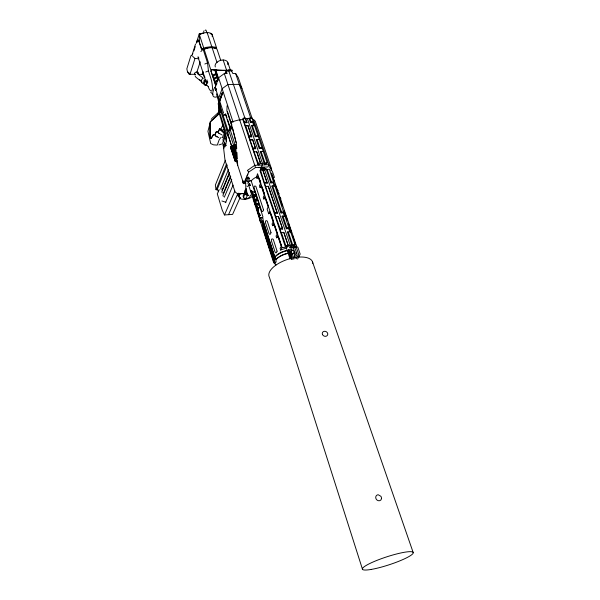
<?xml version="1.0" encoding="UTF-8"?>
<svg xmlns="http://www.w3.org/2000/svg" width="600" height="600" viewBox="0 0 600 600"><rect width="100%" height="100%" fill="white"/><g stroke="black" fill="none" stroke-linecap="round" stroke-linejoin="round"><path stroke-width="0.9" d="M219.112 105.608A12.487 4.192 88.1 0 1 218.19 113.535L217.972 114.21A5.385 1.823 88.1 0 1 217.35 115.26L210.39 121.583A2.513 0.833 87.7 0 0 209.88 123.72L209.873 135.495A2.662 0.885 87.5 0 0 210.45 138.172A2.662 0.885 87.5 0 0 211.44 137.767L212.835 135.067L214.365 134.535M248.032 183.922L248.04 182.828M261.562 167.722L262.485 163.5L247.373 118.613M218.888 102.015L218.888 101.625M199.32 41.64L199.44 34.77M275.205 262.522A12.51 5.768 -18.4 0 1 274.043 259.005L274.493 260.4M212.235 36.615L212.272 34.905A7.492 3.615 -10.4 0 0 207.157 32.55A7.492 3.615 -10.4 0 0 199.462 34.777M220.553 107.363L220.237 111.705L219.877 108.03M227.093 105.757L226.882 110.85L231.817 126M220.47 105.757L220.058 111.712L219.728 105.555M259.92 215.46C259.327 217.853 258.442 208.627 260.108 215.655M205.882 80.7A2.13 1.958 -59.4 0 0 206.145 84.802L206.108 85.5L203.805 83.685M248.468 185.205L248.498 184.74L273.712 262.793L275.52 262.62M244.35 122.76L243.21 118.215L245.4 118.155L246.99 122.685L244.35 122.76L245.325 125.677L247.965 125.595L251.737 136.837L249.083 136.928L249.165 136.042L251.37 135.968L251.737 136.837M264.765 164.835L265.215 163.852L266.692 163.778L267.15 162.795L251.933 117.983L245.64 118.657M267.15 162.795L260.715 163.583L256.74 151.725L254.062 151.837L249.083 136.928M273.457 179.632L273.502 179.167M264.562 183.3L260.407 169.672L262.642 169.553L262.875 170.025L267.278 183.142L264.562 183.3L265.612 186.435L268.335 186.278L277.38 213.24L274.627 213.435L274.733 212.542L265.612 186.435M293.197 245.782L294.472 245.67L294.99 244.755L290.595 231.803L290.19 231.84L269.332 169.215L262.875 170.025M283.793 232.35L288.293 245.767L283.793 232.35L281.017 232.567L280.013 228.36L274.627 213.435M271.47 174.465L271.657 172.972L296.625 246.353L295.92 247.583M225.712 135.157L219.142 113.055L219.78 113.047L225.472 130.808L224.94 132.817M216.532 84.323L216.923 83.715M274.995 263.97A12.525 5.738 -18.4 0 1 274.725 262.478L274.853 261.877L275.288 262.65A2.107 0.712 82.7 0 0 275.798 262.388A2.107 0.93 86.8 0 0 276.15 261.075L263.025 220.252A2.43 1.275 -87.1 0 0 262.688 217.92L261.765 217.785A2.46 0.938 85.8 0 0 260.468 218.79M252.923 193.545L252.585 195.48L252.345 191.752L252.923 193.545L252.18 193.597M254.115 197.22L253.538 196.028L254.13 197.835L253.972 199.748M254.933 200.317L255.525 202.132L255.368 204.045L255.712 202.118C256.507 199.208 252.952 201.368 255.12 200.303M255.525 202.132L255.248 203.685L256.013 205.62M255.938 201.405L255.705 202.695L256.298 204.51L255.517 202.702L255.817 201.022M257.115 206.438L256.763 208.365L256.928 206.445L256.335 204.623L255.63 205.058L256.522 204.615L257.115 206.438L256.365 206.483M258.03 212.468L258.337 210.788L257.737 208.958M258.173 212.7L258.525 210.772L256.92 207.022M274.785 258.675L263.4 224.265L274.35 259.132L263.355 224.715M274.793 261.712L274.665 262.305A12.525 5.738 -18.4 0 0 274.935 263.79M209.933 123.72L207.938 131.317L210.712 143.58L213.525 144.84L217.267 145.102L219.18 139.815L220.733 137.618M218.138 103.56L219.81 112.47L219.03 113.363M190.905 55.71L186.84 68.82L187.493 71.887L189.33 74.332L189.945 74.422L195 58.44L192.66 56.37M195.517 44.04L191.858 55.793L191.55 55.215M193.913 50.903L195.24 46.642M196.298 43.245L199.26 33.832L203.933 32.977M199.748 33.96L199.913 33.45L200.16 34.23M200.22 61.83L196.928 72L197.46 73.695L203.362 78.262M203.212 71.685L202.335 74.332L198.39 74.363M215.827 85.995L211.05 71.22L211.575 69.69L216.66 69.66M213 69.795L223.095 70.485M218.325 114.203L218.4 113.97A12.487 4.2 88.1 0 0 218.663 113.062M214.897 87.248C212.985 89.992 210.075 99.157 217.388 96.795M226.058 72.705L225.202 72.945L225.938 70.898L227.153 73.545L224.317 73.567L218.572 77.767L215.19 87.338L218.692 98.19L222.142 88.68L227.94 84.488L239.31 84.352L241.95 88.41M216.233 88.335L215.505 90.39L216.315 89.227M219.285 100.905L222.428 92.28M219.465 100.898L222.292 93.142M219.472 101.475L222.623 92.865M219.653 101.475L222.795 92.858M219.923 103.935L219.48 105.352L219.968 104.085M219.81 112.47L220.02 111.9M225.075 136.778L226.845 132.255A1.53 0.532 87.7 0 0 226.837 130.102L220.98 111.877L221.625 110.145M221.385 130.913L221.745 129.96L221.108 128.587L222.817 125.205M226.62 139.755L225.593 136.538L224.175 136.59L222.93 139.8L223.447 141.45A1.89 1.403 22.7 0 1 224.528 142.605L225.975 145.725M224.962 129.855L221.745 129.96L224.392 132.51L225.233 135.12L224.865 136.072L224.032 133.455L219.757 128.858M223.5 140.82L222.555 143.25L224.002 148.222M223.447 141.45L224.7 138.24L224.175 136.59M243.09 119.625L239.632 119.722L231.532 121.905L231.142 122.917L231.63 124.403L227.513 133.11L231.638 146.37M228.015 133.59L226.47 137.528L226.305 140.977A3.81 0.622 -79 0 1 225.225 146.25A3.81 0.622 -79 0 1 224.43 145.748L224.595 142.297L223.298 145.605L224.985 160.005L235.035 191.962L237.817 193.987L244.635 193.575L245.197 192.337M225.375 160.245L215.37 185.047L216.038 189.712L217.808 189.968L218.333 191.708L217.275 193.778L222.278 210.248L224.468 214.965L232.597 214.395L240.225 197.333M243.21 118.215L242.798 119.243L257.805 164.205L259.29 164.137L258.84 165.12M231.645 124.92L229.815 130.387L232.478 127.77L232.147 126.922L229.882 130.387L229.897 128.82M216.038 189.712L226.447 164.145M217.103 189.653L227.197 164.94M196.83 41.543L197.175 40.695A6.248 1.987 89.1 0 1 198.675 40.133L201.487 48.338A4.35 1.395 89.2 0 0 202.567 48.892L205.478 47.445L211.118 46.725L215.587 47.205L216.63 48.03L215.933 48.57M197.062 42.375L197.362 41.662A5.137 1.635 89.1 0 1 198.998 41.73L201.337 48.773A5.002 1.605 89.2 0 0 202.627 49.523L204.202 49.148L203.272 49.672C207.157 47.745 213.188 46.605 216.983 49.095L220.755 60.435M218.333 191.708L219.18 189.66M231.195 149.55L231.038 146.858L234.66 146.355L231.757 146.828L231.877 148.83L231.195 149.55L230.873 146.49L231.548 145.688L235.538 145.118L236.91 161.505L235.792 161.587L234.825 160.86L235.635 159.413L234.39 159.51L234.803 158.505L234.075 158.542L234.495 157.538L233.767 157.567L234.12 155.565M234.705 160.485L235.118 159.48M233.812 154.597L233.873 155.602L233.145 155.632L233.498 153.63M234.18 156.57L233.46 156.6L233.873 155.602M228.472 169.538L220.77 188.183L221.138 189.36M235.275 153.375L232.53 153.697L232.942 152.7L232.215 152.73L232.635 151.74L231.907 151.77L232.26 149.775M233.558 154.635L232.837 154.665L233.25 153.667M222.142 190.14L229.493 172.47M232.013 149.812L231.6 150.81L234.368 150.382L235.035 149.347L231.42 149.535M229.605 173.13L221.858 191.715L222.218 192.9M223.23 193.673L230.625 176.055M230.737 176.738L222.945 195.27L223.312 196.455M224.317 197.22L231.757 179.655M225.517 202.688L233.055 185.115M224.468 214.965L234.892 191.002M228.54 214.68L237.96 193.312M242.7 182.94L243.112 182.002M270.84 170.887L271.65 169.245L255.278 121.23L253.403 119.34L268.815 164.64L268.058 166.928L255.487 167.55L248.76 172.02L243.615 183.637L245.805 183.517M239.498 193.298L238.987 194.415A7.688 4.072 -17.8 0 0 239.61 197.108M244.763 182.655L245.843 180.233M206.917 80.287L207.09 79.905M244.237 193.403L243.218 195.653A3.442 1.823 -17.7 0 0 244.035 197.303M257.805 164.205L258.248 163.215L254.062 151.837M244.987 193.868L243.615 196.897A3.45 1.815 -17.7 0 0 245.903 198.712A3.45 1.815 -17.7 0 0 250.02 196.5L250.718 194.985M207.097 83.543L206.962 80.82L207.697 81.727L207.66 82.867M242.655 193.5L240.292 193.642L239.377 195.66A7.688 4.065 -17.8 0 0 241.163 199.042L244.597 199.47L245.205 198.135M245.903 198.712L247.365 195.502M256.545 177L257.535 173.708L282.045 247.612L280.688 250.087L280.103 248.317L281.205 246.308L277.718 235.77L276.63 237.81L276.06 236.07L277.14 234.03L273.697 223.642L272.632 225.705L272.07 223.987L273.127 221.925L269.737 211.688L268.695 213.772L267.127 209.04L268.17 206.947L264.832 196.89L263.812 198.998L263.265 197.34L264.285 195.225L260.993 185.303L259.995 187.433L259.447 185.797L260.452 183.66L257.962 176.145L256.972 178.297L256.545 177L255.502 177.517A11.97 6.42 -18.5 0 0 252.015 180L251.19 180.863L250.222 180.915L250.627 180.42M260.407 169.672L259.957 170.655L285.255 246.465L287.183 246.3L286.673 247.215L282.045 247.612M261.923 186.428L259.995 187.433M262.995 225.142L262.32 226.478L265.597 236.58M253.853 192.067L254.925 191.82L252.952 191.933M255.248 196.343L256.32 196.095L254.347 196.215M256.65 200.64L257.722 200.385L255.743 200.513M258.06 204.96L259.132 204.705L257.153 204.84M270.157 247.2L269.46 248.513L266.145 238.275L266.827 236.947M203.625 31.59L204.09 30.72M276.63 237.81L278.632 236.805M273.712 262.793L274.582 261.21M285.255 246.465L285.757 245.55L281.415 232.538L281.017 232.567M290.055 258.99L286.462 248.25L288.195 245.13L290.032 248.108L292.882 247.327L293.212 247.673L295.507 254.475L292.905 259.553M291.87 247.83L291.278 244.868L293.115 247.837M294.99 244.755C291.06 244.192 293.805 245.228 294.66 247.702M291.983 255.112L293.16 253.05M292.178 255.097L293.355 253.035M294.743 258.907L297.067 254.333L294.765 247.538L294.435 247.192L291.577 247.972L290.025 245.048L289.485 245.445L291.022 245.317M296.295 258.765L298.627 254.19L296.317 247.403L294.555 247.447M297.548 259.125L300.18 254.055L297.87 247.267L297.54 246.923L295.38 247.507M253.08 122.505L250.455 122.58L250.987 121.688L249.757 118.042M255.225 136.71L255.765 135.81L252.225 125.347L251.438 125.49L255.225 136.71L257.873 136.62M259.237 148.575L259.778 147.667L257.025 139.538L256.23 139.672L259.237 148.575L261.892 148.47M273.54 182.79L270.84 182.94L271.403 182.025L267.105 169.328M280.995 212.985L281.565 212.062L272.737 185.97L271.897 186.075L280.995 212.985L283.725 212.79M286.32 228.757L286.897 227.827L282.945 216.135L282.082 216.218L286.32 228.757L289.072 228.54M234.142 147.458L231.097 147.855L231.757 146.828L231.038 146.858M234.218 148.462L231.157 148.86L231.817 147.833M274.74 257.115L274.875 256.905A12.503 5.768 -18.4 0 1 286.447 250.507L287.168 250.365M274.86 257.468L274.995 257.257A12.51 5.768 -18.4 0 1 286.567 250.86L287.288 250.718M260.108 215.055L259.987 215.498M211.215 119.31L211.553 118.815M203.22 73.08L202.335 74.332L201.697 74.25M262.605 217.808L262.935 216.847L259.132 204.705M219.413 128.873L218.167 131.925L217.792 132.285L217.237 131.618L216.6 131.767A7.425 2.52 87.4 0 0 215.73 133.238L215.355 134.722L214.71 134.708M276.015 259.485L276.57 258.855A12.525 5.738 -18.4 0 1 287.392 253.343L288.12 253.2M276.06 259.68L276.623 259.028A12.525 5.738 -18.4 0 1 287.452 253.522L288.18 253.38M200.858 51.608L203.1 49.14L207.532 62.873L208.44 70.867L210.923 78.555A16.148 5.295 88.4 0 1 212.445 87.045A3.353 1.11 88.5 0 1 211.388 91.065L210.487 90.637A13.59 4.508 88.7 0 1 208.155 86.4M212.048 118.29L218.385 112.493M203.722 49.53C206.925 47.213 211.868 46.807 215.528 48.255M291.645 249.69L291.472 251.048M252.157 191.767L251.46 192.218L252.345 191.752M251.678 192.675L252.315 192.255L251.76 192.292M253.32 195.93L254.31 195.405L253.32 195.93L252.735 194.13M253.725 196.02L252.93 196.53M254.715 200.212L255.705 199.695L254.715 200.212L254.317 199.013M256.11 204.517L257.108 204.007M255.84 205.515L256.493 205.118L255.93 205.155M257.513 208.845L258.517 208.343L257.7 208.837L257.31 207.615M257.925 208.942L257.115 209.43M257.243 209.843L257.903 209.445L257.34 209.49M256.972 178.297L258.78 177.532M263.812 198.998L265.642 198.233M268.695 213.772L270.54 213L271.388 215.55M272.632 225.705L274.5 224.933M280.688 250.087L281.055 249.915A12.487 5.79 -18.4 0 1 285.743 248.385L286.462 248.25M221.587 144.023L218.903 144.93M204.84 64.02L207.532 62.873M205.748 72L208.44 70.867M245.325 125.677L247.965 125.595M252.983 195.495L255.892 194.775L254.925 191.82M256.32 196.095L257.625 200.58M255.772 204.09L258.697 203.377L257.722 200.385M256.17 199.178L254.377 199.785M258.99 207.825L257.175 208.417M223.59 115.05L225.577 114.69L223.95 115.042M205.567 79.883L203.843 80.242M258.803 167.632L264.54 167.347M228.697 130.08L233.618 145.343L235.538 145.118M230.873 146.49L234.712 145.95M231.097 147.855L234.188 147.36L233.933 146.385M231.157 148.86L234.248 148.373M264.248 163.417L260.25 151.575L261.06 151.447L264.93 162.9M231.292 149.843L235.035 149.347M231.907 151.77L235.155 151.365L234.428 151.395M232.215 152.73L235.215 152.37L234.487 152.4M232.53 153.697L234.548 153.405M232.837 154.665L234.608 154.417M233.145 155.632L234.667 155.422M233.46 156.6L234.728 156.428M233.767 157.567L234.788 157.433M234.075 158.542L234.847 158.438M234.39 159.51L235.635 159.413M234.825 160.86L235.86 160.792M235.792 161.587L236.183 161.542L235.29 146.648L234.81 145.148L233.985 145.98L235.132 160.822L236.183 161.542M236.91 161.505L236.52 161.558L243.615 183.637L242.933 180.547M255.532 204.157L256.2 204.083M244.597 199.47L248.625 198.57A7.688 4.065 -17.8 0 0 252.06 196.612M274.478 259.882L262.627 224.235M275.212 258.548L262.942 220.86M293.873 246.593L296.625 246.353M285.757 245.55L288.075 245.347M291.96 245.452L287.438 232.058L288.308 231.99L292.688 244.958M266.145 238.275L267.645 238.147M287.438 232.058L290.595 231.803M279.915 229.252L282.683 229.042L278.385 216.465L282.683 229.042M280.013 228.36L282.315 228.18M286.897 227.827L289.178 227.647M262.41 223.583L261.99 222.27L274.013 258.45M259.65 215.722L260.093 215.34M275.715 216.683L278.468 216.48M282.082 216.218L285.218 215.97M274.733 212.542L277.013 212.377L277.38 213.24M281.565 212.062L283.83 211.897M259.11 214.042L259.462 213.923M260.07 215.243L260.032 215.692M257.767 210.825L258.525 210.772M256.748 207.083L257.31 207.045M258.127 207.847L260.115 207.712M254.962 202.17L255.712 202.118M255.345 202.763L255.907 202.725M256.718 203.505L258.697 203.377M254.565 204.405L256.2 204.3M253.567 197.873L254.13 197.835M255.315 199.192L257.295 199.065M279.308 197.663L280.597 197.58M279.75 198.975L281.04 198.892M254.535 200.843L255.097 200.805L254.445 201.218L253.86 199.395M252.555 194.183L253.118 194.145M253.913 194.895L255.892 194.775M277.86 193.417L279.15 193.343M253.14 196.553L253.702 196.522L253.23 197.048M276.87 190.493L278.16 190.417M271.897 186.075L274.98 185.835M264.66 182.407L266.91 182.28L267.278 183.142M271.403 182.025L273.638 181.898M249.525 183.39C251.625 188.25 247.928 183.233 249.712 183.375M250.058 185.01L250.425 185.55L249.84 185.49M248.843 178.44L249.285 178.703L248.843 178.44A2.415 0.892 86.7 0 0 248.587 177.727L248.483 177.547A2.415 0.892 86.7 0 0 247.792 177.285M266.138 168.847L260.505 168.96L266.138 168.847L270.84 182.94M258.248 163.215L260.483 163.11L260.715 163.583M250.388 190.575L251.917 190.898L251.377 190.538M195.368 74.34L194.542 74.153A2.062 1.35 -17 0 1 196.665 72.015A2.062 1.35 -17 0 1 198.233 73.785M234.368 150.382L235.095 150.352L231.6 150.81M260.25 151.575L263.265 151.358M236.017 146.618L234.3 146.97L235.028 146.94M253.14 147.938L255.36 147.847L255.728 148.718L253.058 148.83M259.778 147.667L261.983 147.578M225.42 145.395L226.125 145.365M250.417 139.778L252.735 139.8L255.728 148.718M257.025 139.538L259.222 139.455M250.072 139.898L252.735 139.8M256.23 139.672L257.993 139.605M255.765 135.81L257.962 135.735M252.225 125.347L254.407 125.28M251.438 125.49L254.062 125.407M231.532 121.905L233.108 121.86M244.433 121.875L246.623 121.808L246.99 122.685M250.987 121.688L253.163 121.62M219.24 101.648A3.803 1.297 88.2 0 0 218.775 103.965L219.667 111.292L220.327 111.382M219.667 111.292L220.215 111.892L219.907 109.417M220.98 111.877L219.862 111.9M262.252 222.248L262.05 222.21A2.43 0.54 79.6 0 1 261.697 221.647M225 70.515L230.64 70.29L228.157 69.9M218.558 79.492L215.513 70.162L232.237 70.328L230.415 69.99M252.458 119.333L238.275 77.595L235.627 73.492L232.808 73.508L231.585 70.867M195.532 74.287L189.33 74.332L188.82 72.683M211.575 69.69L215.858 70.155L218.632 78.645M225.938 70.898L231.93 70.905M200.947 34.005L199.185 33.983L203.715 47.97M195 58.44L198.502 58.762M226.792 70.523L227.55 70.613M228.765 70.883L245.37 119.43M251.722 190.958L251.692 191.933M221.895 200.978L225.877 202.275M288.892 249.405L288.57 250.493L291.51 259.312M210.218 33.668L212.01 34.117L216.63 48.03M247.8 194.325L245.767 193.215A4.643 2.468 -17.9 0 1 245.805 191.887M218.843 137.663L215.4 135.855M222.007 134.91L218.535 133.087M219.66 133.672L218.798 133.163M261.788 167.235L262.673 167.542L263.978 170.273M268.83 243.66L273.038 257.595L272.85 255.72M246.877 186.03L247.778 186.435M216.743 136.688L217.087 136.868L215.1 135.517M201.442 48.248L202.433 48.78M226.837 130.102L228.24 130.852M220.222 129.6L221.1 130.282M199.433 79.523L201.638 81.255M206.145 84.802L208.35 86.535M202.132 82.148L195.87 77.198L195.067 75.84M213.007 94.395L210.675 92.213M256.74 151.725L260.483 163.11M221.22 130.14L219.998 128.572L218.138 132.27L217.26 131.498L216.255 131.782A7.433 2.52 87.4 0 0 215.392 133.252L215.01 134.738L213.18 135.06L211.778 137.76A2.655 0.885 87.5 0 1 210.63 137.865M248.76 172.02L247.373 170.468L254.752 165.315L268.815 164.64L271.65 169.245M221.873 137.625L222.532 137.648L222.923 136.163A7.41 2.565 87.4 0 1 223.808 134.708M187.8 71.925L189.945 74.422M225.81 114.052L225.315 113.903L230.317 129.083M245.183 193.282L244.83 192.855A5.423 2.88 -17.9 0 1 246.278 189.66M206.7 83.985L206.235 82.125M198.915 58.177L197.993 56.843L206.775 84.45M269.685 167.19L272.52 171.788L274.478 177.525M258.053 212.34L258.337 212.805M256.65 207.998L256.935 208.47M218.19 113.535L218.775 114.51M252.472 195.12L252.757 195.593M280.087 199.132L280.358 199.605M211.05 71.22L215.618 84.75M263.205 226.02L262.86 225.48L267.06 239.175L266.865 237.3M312.413 261.623L413.16 552.472M272.077 175.395L274.058 181.2M275.175 184.485L278.52 194.34M279.368 196.822L282.48 205.98M284.077 210.683L287.535 220.853M288.413 223.417L291.623 232.868M292.507 235.47L295.77 245.055M252.998 123.39L253.89 126.023M273.337 183.36L274.23 185.993M283.455 213.202L284.347 215.835M288.817 228.998L289.71 231.63M235.627 73.492L250.74 118.08M249.097 118.56L250.455 122.58M291.105 247.897L264.653 169.935M227.745 62.295L230.377 70.11M245.4 118.155L246.623 121.808M247.853 125.483L251.37 135.968M252.623 139.703L255.36 147.847M262.642 169.553L266.91 182.28M268.237 186.233L277.013 212.377M289.14 249.78L292.028 258.405M291.93 259.305L288.42 249.428L288.24 250.725L290.835 258.48M260.947 169.11L261.375 170.4M245.663 125.542L249.428 136.942M223.155 59.963L226.935 71.287M259.267 178.425L260.715 182.775M264.263 193.485L262.267 187.44M271.343 214.822L272.782 219.173M239.632 119.722L255.487 167.55M224.317 73.567L239.865 120.465M259.058 178.365L260.715 183.36M262.08 187.493L264.27 194.093M265.92 199.065L268.418 206.595M271.95 217.252L273.368 221.513M274.785 225.795L277.358 233.565M278.513 237.03L281.707 246.667M207.15 32.572L217.05 62.655M206.947 32.94L206.19 30.652A2.213 0.712 89.5 0 0 205.327 30.293M218.572 77.767L233.032 122.002M215.138 70.073L218.257 79.627M251.19 180.863L254.827 192.007M255.75 194.827L256.222 196.282M258.555 203.43L259.035 204.9M214.785 70.073L218.19 80.505M227.535 111.735L231.885 125.1M263.587 224.25L274.5 257.79M254.235 199.928L254.812 201.705M251.243 190.928L251.647 192.165M258.548 213.442L258.96 214.718M226.095 114.938L226.958 117.585M227.528 119.355L230.108 127.305M250.958 191.415L251.49 193.065M252.292 195.532L252.825 197.183M253.882 200.452L255.9 206.678M256.478 208.462L257.055 210.24M257.858 212.708L259.47 217.673M270.022 250.23L273.382 260.61M204.06 49.043L211.447 71.858M230.355 130.222L235.192 145.17M218.895 98.595L223.62 113.22M217.343 95.648L218.782 100.102M216.42 93.87L218.438 100.11A6.383 2.16 88.2 0 1 218.708 101.13M218.093 99.855L228.413 131.91M247.89 195.292L245.858 188.955L245.498 179.385M227.513 133.11L231.548 145.688M226.447 141.472L225.75 139.282A1.905 1.403 22.7 0 0 224.7 138.24M362.543 569.445L269.332 277.08A22.913 10.275 -18.4 0 1 292.215 258.09M229.627 129.907L229.808 130.523M232.478 127.77L236.385 143.28L236.715 148.77M232.147 126.922L236.1 142.605M225.233 135.12L225.442 136.89M236.933 152.422L237.315 158.828M237.42 160.65L237.697 165.225M234.173 147.12L234.968 160.455M206.678 82.08L206.715 82.755M294.712 257.587A22.913 10.275 -18.4 0 1 296.355 257.34M297.96 257.16A22.913 10.275 -18.4 0 1 312.765 263.385M248.858 195.435A5.423 2.88 -17.9 0 1 245.737 194.722L245.235 194.115A5.423 2.88 -17.9 0 1 246.683 190.913M248.002 194.955A4.643 2.46 -17.9 0 1 246.397 194.37L245.962 193.845A4.643 2.46 -17.9 0 1 246.472 191.797M245.16 191.34A4.635 2.468 -17.9 0 1 246.397 188.595M240.03 197.58A8.445 4.485 -17.8 0 1 238.388 193.17M215.28 66.975A6.66 4.365 -18.7 0 1 221.46 60.127A6.66 4.365 -18.7 0 1 227.752 64.62M218.032 114.825A5.385 1.823 88.1 0 1 217.702 115.245L210.735 121.567A2.513 0.833 87.7 0 0 210.465 122.025M219.308 109.29A12.487 4.2 88.1 0 1 219 111.547M210.285 136.545A2.655 0.885 87.5 0 1 210.21 135.48L210.218 123.705A2.513 0.833 87.7 0 1 210.315 122.565M219.862 105.885A1.905 0.645 88.2 0 1 219.555 104.67M220.335 106.028A1.905 0.645 88.2 0 1 219.382 104.677M220.343 105.285A1.71 0.585 88.2 0 1 219.548 105.735A1.71 0.585 88.2 0 1 219.322 103.365M192.405 54.157A2.152 0.675 88.9 0 1 192.877 53.565M203.115 49.605A4.995 1.612 89.2 0 1 202.763 49.312M198.84 41.175A5.137 1.635 89.1 0 1 199.688 41.205M205.05 77.235A2.685 1.882 21.2 0 1 203.88 74.812M206.798 85.395A2.843 2.61 -59.4 0 1 203.647 83.46A2.843 2.61 -59.4 0 1 205.755 80.025M203.123 83.602A2.828 2.603 -59.7 0 1 202.785 78.525M298.522 256.32A3.623 1.5 84.9 0 0 298.665 256.043A12.525 5.738 -18.4 0 1 298.673 256.83L298.582 257.61L298.733 257.002A12.525 5.738 -18.4 0 0 298.74 256.222M276 264.983A12.525 5.738 -18.4 0 1 275.37 264.428M296.1 252.278A1.282 0.525 84.9 0 1 296.468 253.358M285.93 216.24A2.032 0.818 85.9 0 1 286.29 216.923M286.493 217.913A2.032 0.818 85.9 0 1 286.507 218.7M273.517 178.56A1.987 0.78 86.9 0 1 273.337 179.7M247.08 176.017A11.91 6.48 -18.5 0 1 247.92 174.135M274.462 261.615A12.503 5.768 -18.4 0 1 273.923 258.653M262.68 220.882A2.46 0.938 85.8 0 1 261.99 222.27M248.715 181.988A2.415 0.892 86.7 0 1 248.37 181.913M248.392 177.188A2.415 0.892 86.7 0 1 248.737 177.382M249.053 177.915A2.415 0.892 86.7 0 1 249.218 178.417M249.322 180.833A2.415 0.892 86.7 0 1 249.038 181.703M247.665 181.507A2.415 0.892 86.7 0 0 248.347 182.01L248.46 181.958A2.415 0.892 86.7 0 0 248.955 180.855L248.993 180.57A2.415 0.892 86.7 0 0 248.91 178.725M247.417 177.892A2.415 0.892 86.7 0 1 247.5 177.69M289.837 250.462L290.715 253.29L290.978 252.728A4.485 1.838 84.9 0 1 291.405 250.275C291.743 249.083 289.688 249.517 289.837 250.462M213.525 75.052C213.817 78.442 214.538 72.975 213.525 75.052M214.522 78.127C214.815 81.525 215.542 76.058 214.522 78.127M214.822 74.287C215.115 77.692 215.843 72.195 214.822 74.287M215.528 81.218C215.775 84.6 216.608 79.177 215.528 81.218M215.827 77.377C216.112 80.782 216.855 75.293 215.827 77.377M216.833 80.475C217.125 83.895 217.868 78.398 216.833 80.475M277.072 251.16L276.593 252.428A1.567 1.103 -76.5 0 1 275.843 252.877L275.168 252.315L271.395 240.757L271.47 239.505A1.56 1.087 -76 0 1 272.145 238.837L273.233 239.295L277.072 251.16M271.005 232.657L270.532 233.917A1.552 1.073 -75.6 0 1 269.798 234.375L269.13 233.835L265.44 222.525L265.515 221.28A1.545 1.065 -75.1 0 1 266.175 220.612L267.248 221.048L271.005 232.657M263.52 209.835L263.055 211.072A1.53 1.05 -74.5 0 1 262.327 211.538L261.683 211.028L254.108 187.845L254.183 186.63A1.515 1.02 -73.5 0 1 254.827 185.955L255.855 186.345L263.52 209.835M381.502 498.525L381.038 499.838L379.92 500.618A3.15 2.82 48.6 0 1 375.847 498.315A3.15 2.82 48.6 0 1 378.195 494.752L380.827 496.268A3.06 2.37 56.5 0 1 381.502 498.525M292.132 250.237L291.968 250.41A3.63 1.485 84.9 0 0 292.155 256.567A3.63 1.485 84.9 0 0 294.36 254.303A3.63 1.485 84.9 0 0 292.132 250.237M371.265 569.423A26.737 4.14 -18.1 0 0 412.815 553.71A26.737 4.14 -18.1 0 0 379.275 559.47A26.737 4.14 -18.1 0 0 371.265 569.423M322.47 334.522A2.828 2.453 26.3 0 0 327.218 335.558A2.828 2.453 26.3 0 0 325.358 331.35A2.828 2.453 26.3 0 0 322.47 334.522M259.905 218.782A2.055 0.78 85.8 0 0 260.715 221.947A2.055 0.78 85.8 0 0 261.27 218.978A2.055 0.78 85.8 0 0 259.905 218.782M246.322 178.642A2.01 0.742 86.7 0 0 247.103 181.688A2.01 0.742 86.7 0 0 247.612 178.703A2.01 0.742 86.7 0 0 246.322 178.642"/></g></svg>
